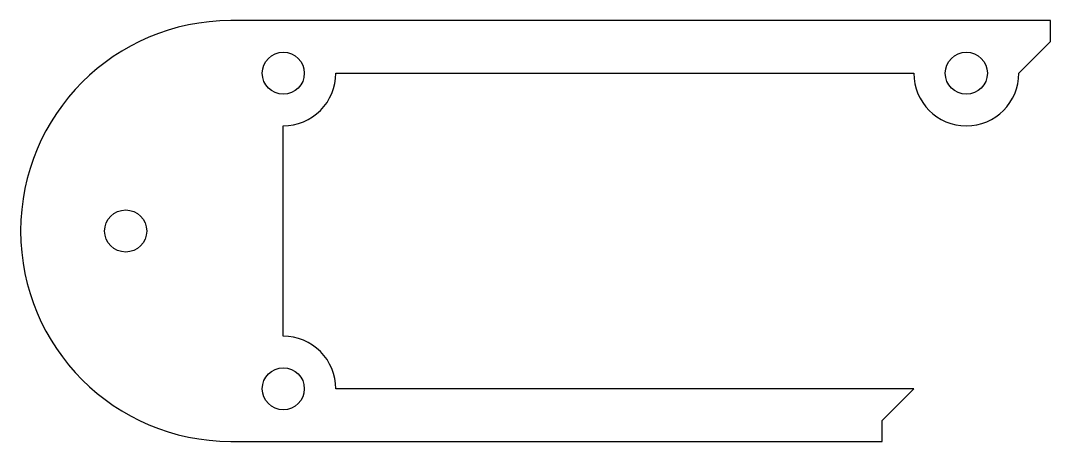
# Model space of a CAD drawing. Header units: millimetres. Extents: x -90 to 8, y -20 to 20.
import ezdxf

# ---------------------------------------------------------------- set-up
doc = ezdxf.new("R2010")
doc.units = ezdxf.units.MM
doc.layers.get('0').update_dxf_attribs({"linetype": 'CONTINUOUS'})

msp = doc.modelspace()

# ---------------------------------------------------------------- linework, layer by layer
msp.add_lwpolyline([(-70, 20, 1), (-70, -20), (-10, -20), (-8, -20), (-8, -18), (-7, -17), (-5, -15), (-7, -15), (-15, -15), (-30, -15), (-60, -15, 0.414214), (-65, -10), (-65, 10, 0.414214), (-60, 15), (-5, 15, 1), (5, 15), (8, 18), (8, 20)], format="xyb", close=True)
for centre in [(-65, 15), (0, 15), (-80, 0), (-65, -15)]:
    msp.add_circle(centre, 2)

doc.saveas('drawing.dxf')
